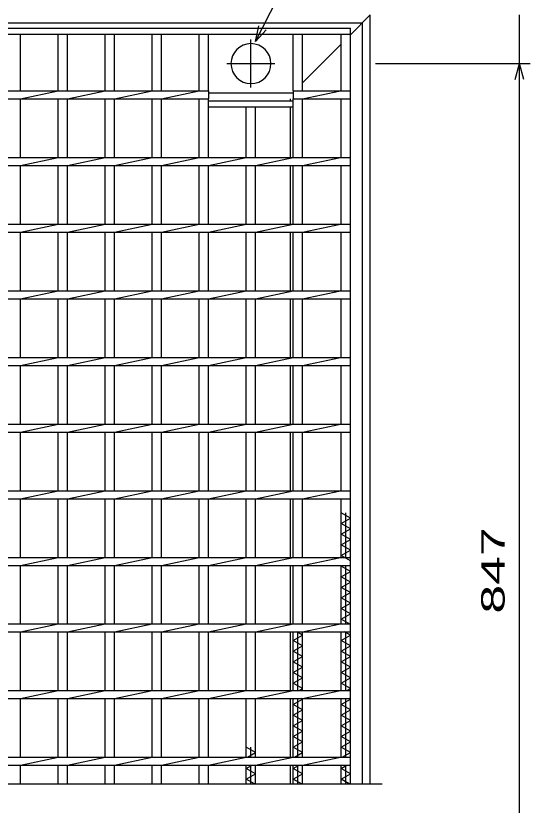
# Model space of a CAD drawing. Units: millimetres, scale not verified. Extents: x -1456 to 1385, y -1026 to 843.
# Drawn here: x -486 to -100, y -64 to 528 of the extents above; entities that cross this region are included whole.
import ezdxf
from ezdxf.enums import TextEntityAlignment as Align

# ---------------------------------------------------------------- set-up
doc = ezdxf.new("R2010")
doc.units = ezdxf.units.MM
doc.header["$LTSCALE"] = 8
doc.linetypes.add('CHAIN', pattern=[18.5, 12, -1.5, 3.5, -1.5])
doc.linetypes.add('DASHED', pattern=[7.5, 6, -1.5])
for name, color, linetype, lineweight in [('16', 3, 'Continuous', 25), ('19', 6, 'Continuous', 25), ('22', 4, 'Continuous', 25)]:
    doc.layers.add(name, color=color, linetype=linetype, lineweight=lineweight)
doc.styles.add('ベクトル', font='')
doc.styles.get('ベクトル').set_extended_font_data('ベクトル')

msp = doc.modelspace()

# ---------------------------------------------------------------- linework, layer by layer
at = {"layer": '16'}
for p, q in [((-1125, 518.5), (-235, 518.5)), ((-235, 514), (-235, 518.5)), ((-1125, 514), (-235, 514)), ((-489.6, 514), (-482.6, 514)), ((-482.6, 471.5), (-482.6, 514)), ((-454.3, 471.5), (-454.3, 514)), ((-454.3, 514), (-447.3, 514)), ((-447.3, 471.5), (-447.3, 514)), ((-419, 471.5), (-419, 514)), ((-419, 514), (-412, 514)), ((-412, 471.5), (-412, 514)), ((-383.7, 471.5), (-383.7, 514)), ((-383.7, 514), (-376.7, 514)), ((-376.7, 471.5), (-376.7, 514)), ((-348.4, 471.5), (-348.4, 514)), ((-348.4, 514), (-341.4, 514)), ((-341.4, 471.5), (-341.4, 514)), ((-313.1, 514), (-306.1, 514)), ((-277.8, 471.5), (-277.8, 514)), ((-277.8, 514), (-270.8, 514)), ((-270.8, 471.5), (-270.8, 514)), ((-242, 471.5), (-242, 514)), ((-242, 514), (-235, 514)), ((-235, -48.5), (-235, 514)), ((-1019.1, 471.5), (-341.4, 471.5)), ((-482.6, 465.5), (-454.3, 471.5)), ((-447.3, 465.5), (-419, 471.5)), ((-412, 465.5), (-383.7, 471.5)), ((-376.7, 465.5), (-348.4, 471.5)), ((-341.4, 471.5), (-341.4, 465.5)), ((-341.4, 470), (-277.8, 470)), ((-277.8, 471.5), (-235, 471.5)), ((-277.8, 471.5), (-277.8, 465.5)), ((-270.8, 465.5), (-242.5, 471.5)), ((-235, 465.5), (-235, 471.5)), ((-1019.1, 465.5), (-341.4, 465.5)), ((-482.6, 421.5), (-482.6, 465.5)), ((-454.3, 421.5), (-454.3, 465.5)), ((-447.3, 421.5), (-447.3, 465.5)), ((-419, 421.5), (-419, 465.5)), ((-412, 421.5), (-412, 465.5)), ((-383.7, 421.5), (-383.7, 465.5)), ((-376.7, 421.5), (-376.7, 465.5)), ((-348.4, 421.5), (-348.4, 465.5)), ((-341.4, 421.5), (-341.4, 465.5)), ((-341.4, 464), (-277.8, 464)), ((-341.4, 459.5), (-341.4, 464)), ((-277.8, 465.5), (-235, 465.5)), ((-277.8, 421.5), (-277.8, 465.5)), ((-277.8, 459.5), (-277.8, 464)), ((-270.8, 421.5), (-270.8, 465.5)), ((-242, 421.5), (-242, 465.5)), ((-341.4, 459.5), (-277.8, 459.5)), ((-313.1, 421.5), (-313.1, 459.5)), ((-306.1, 421.5), (-306.1, 459.5)), ((-1125, 421.5), (-235, 421.5)), ((-482.6, 415.5), (-454.3, 421.5)), ((-447.3, 415.5), (-419, 421.5)), ((-412, 415.5), (-383.7, 421.5)), ((-376.7, 415.5), (-348.4, 421.5)), ((-341.4, 415.5), (-313.1, 421.5)), ((-306.1, 415.5), (-277.8, 421.5)), ((-270.8, 415.5), (-242.5, 421.5)), ((-235, 415.5), (-235, 421.5)), ((-1125, 415.5), (-235, 415.5)), ((-482.6, 371.5), (-482.6, 415.5)), ((-454.3, 371.5), (-454.3, 415.5)), ((-447.3, 371.5), (-447.3, 415.5)), ((-419, 371.5), (-419, 415.5)), ((-412, 371.5), (-412, 415.5)), ((-383.7, 371.5), (-383.7, 415.5)), ((-376.7, 371.5), (-376.7, 415.5)), ((-348.4, 371.5), (-348.4, 415.5)), ((-341.4, 371.5), (-341.4, 415.5)), ((-313.1, 371.5), (-313.1, 415.5)), ((-306.1, 371.5), (-306.1, 415.5)), ((-277.8, 371.5), (-277.8, 415.5)), ((-270.8, 371.5), (-270.8, 415.5)), ((-242, 371.5), (-242, 415.5)), ((-1125, 371.5), (-235, 371.5)), ((-482.6, 365.5), (-454.3, 371.5)), ((-447.3, 365.5), (-419, 371.5)), ((-412, 365.5), (-383.7, 371.5)), ((-376.7, 365.5), (-348.4, 371.5)), ((-341.4, 365.5), (-313.1, 371.5)), ((-306.1, 365.5), (-277.8, 371.5)), ((-270.8, 365.5), (-242.5, 371.5)), ((-235, 365.5), (-235, 371.5)), ((-1125, 365.5), (-235, 365.5)), ((-482.6, 321.5), (-482.6, 365.5)), ((-454.3, 321.5), (-454.3, 365.5)), ((-447.3, 321.5), (-447.3, 365.5)), ((-419, 321.5), (-419, 365.5)), ((-412, 321.5), (-412, 365.5)), ((-383.7, 321.5), (-383.7, 365.5)), ((-376.7, 321.5), (-376.7, 365.5)), ((-348.4, 321.5), (-348.4, 365.5)), ((-341.4, 321.5), (-341.4, 365.5)), ((-313.1, 321.5), (-313.1, 365.5)), ((-306.1, 321.5), (-306.1, 365.5)), ((-277.8, 321.5), (-277.8, 365.5)), ((-270.8, 321.5), (-270.8, 365.5)), ((-242, 321.5), (-242, 365.5)), ((-1125, 321.5), (-235, 321.5)), ((-482.6, 315.5), (-454.3, 321.5)), ((-447.3, 315.5), (-419, 321.5)), ((-412, 315.5), (-383.7, 321.5)), ((-376.7, 315.5), (-348.4, 321.5)), ((-341.4, 315.5), (-313.1, 321.5)), ((-306.1, 315.5), (-277.8, 321.5)), ((-270.8, 315.5), (-242.5, 321.5)), ((-235, 315.5), (-235, 321.5)), ((-1125, 315.5), (-235, 315.5)), ((-482.6, 271.5), (-482.6, 315.5)), ((-454.3, 271.5), (-454.3, 315.5)), ((-447.3, 271.5), (-447.3, 315.5)), ((-419, 271.5), (-419, 315.5)), ((-412, 271.5), (-412, 315.5)), ((-383.7, 271.5), (-383.7, 315.5)), ((-376.7, 271.5), (-376.7, 315.5)), ((-348.4, 271.5), (-348.4, 315.5)), ((-341.4, 271.5), (-341.4, 315.5)), ((-313.1, 271.5), (-313.1, 315.5)), ((-306.1, 271.5), (-306.1, 315.5)), ((-277.8, 271.5), (-277.8, 315.5)), ((-270.8, 271.5), (-270.8, 315.5)), ((-242, 271.5), (-242, 315.5)), ((-1125, 271.5), (-235, 271.5)), ((-482.6, 265.5), (-454.3, 271.5)), ((-447.3, 265.5), (-419, 271.5)), ((-412, 265.5), (-383.7, 271.5)), ((-376.7, 265.5), (-348.4, 271.5)), ((-341.4, 265.5), (-313.1, 271.5)), ((-306.1, 265.5), (-277.8, 271.5)), ((-270.8, 265.5), (-242.5, 271.5)), ((-235, 265.5), (-235, 271.5)), ((-1125, 265.5), (-235, 265.5)), ((-482.6, 221.5), (-482.6, 265.5)), ((-454.3, 221.5), (-454.3, 265.5)), ((-447.3, 221.5), (-447.3, 265.5)), ((-419, 221.5), (-419, 265.5)), ((-412, 221.5), (-412, 265.5)), ((-383.7, 221.5), (-383.7, 265.5)), ((-376.7, 221.5), (-376.7, 265.5)), ((-348.4, 221.5), (-348.4, 265.5)), ((-341.4, 221.5), (-341.4, 265.5)), ((-313.1, 221.5), (-313.1, 265.5)), ((-306.1, 221.5), (-306.1, 265.5)), ((-277.8, 221.5), (-277.8, 265.5)), ((-270.8, 221.5), (-270.8, 265.5)), ((-242, 221.5), (-242, 265.5)), ((-1125, 221.5), (-235, 221.5)), ((-482.6, 215.5), (-454.3, 221.5)), ((-447.3, 215.5), (-419, 221.5)), ((-412, 215.5), (-383.7, 221.5)), ((-376.7, 215.5), (-348.4, 221.5)), ((-341.4, 215.5), (-313.1, 221.5)), ((-306.1, 215.5), (-277.8, 221.5)), ((-270.8, 215.5), (-242.5, 221.5)), ((-235, 215.5), (-235, 221.5)), ((-1125, 215.5), (-235, 215.5)), ((-482.6, 171.5), (-482.6, 215.5)), ((-454.3, 171.5), (-454.3, 215.5)), ((-447.3, 171.5), (-447.3, 215.5)), ((-419, 171.5), (-419, 215.5)), ((-412, 171.5), (-412, 215.5)), ((-383.7, 171.5), (-383.7, 215.5)), ((-376.7, 171.5), (-376.7, 215.5)), ((-348.4, 171.5), (-348.4, 215.5)), ((-341.4, 171.5), (-341.4, 215.5)), ((-313.1, 171.5), (-313.1, 215.5)), ((-306.1, 171.5), (-306.1, 215.5)), ((-277.8, 171.5), (-277.8, 215.5)), ((-270.8, 171.5), (-270.8, 215.5)), ((-242, 171.5), (-242, 215.5)), ((-1125, 171.5), (-235, 171.5)), ((-482.6, 165.5), (-454.3, 171.5)), ((-447.3, 165.5), (-419, 171.5)), ((-412, 165.5), (-383.7, 171.5)), ((-376.7, 165.5), (-348.4, 171.5)), ((-341.4, 165.5), (-313.1, 171.5)), ((-306.1, 165.5), (-277.8, 171.5)), ((-270.8, 165.5), (-242.5, 171.5)), ((-235, 165.5), (-235, 171.5)), ((-1125, 165.5), (-235, 165.5)), ((-482.6, 121.5), (-482.6, 165.5)), ((-454.3, 121.5), (-454.3, 165.5)), ((-447.3, 121.5), (-447.3, 165.5)), ((-419, 121.5), (-419, 165.5)), ((-412, 121.5), (-412, 165.5)), ((-383.7, 121.5), (-383.7, 165.5)), ((-376.7, 121.5), (-376.7, 165.5)), ((-348.4, 121.5), (-348.4, 165.5)), ((-341.4, 121.5), (-341.4, 165.5)), ((-313.1, 121.5), (-313.1, 165.5)), ((-306.1, 121.5), (-306.1, 165.5)), ((-277.8, 121.5), (-277.8, 165.5)), ((-270.8, 121.5), (-270.8, 165.5)), ((-242, 121.5), (-242, 165.5)), ((-235, 151), (-242, 155)), ((-238.5, 121.5), (-238.5, 155)), ((-242, 147), (-235, 151)), ((-235, 143), (-242, 147)), ((-242, 139), (-235, 143)), ((-235, 135), (-242, 139)), ((-242, 131), (-235, 135)), ((-235, 127), (-242, 131)), ((-242, 123), (-235, 127)), ((-1125, 121.5), (-235, 121.5)), ((-482.6, 115.5), (-454.3, 121.5)), ((-447.3, 115.5), (-419, 121.5)), ((-412, 115.5), (-383.7, 121.5)), ((-376.7, 115.5), (-348.4, 121.5)), ((-341.4, 115.5), (-313.1, 121.5)), ((-306.1, 115.5), (-277.8, 121.5)), ((-270.8, 115.5), (-242.5, 121.5)), ((-235, 119), (-242, 123)), ((-235, 115.5), (-235, 121.5)), ((-1125, 115.5), (-235, 115.5)), ((-482.6, 71.5), (-482.6, 115.5)), ((-454.3, 71.5), (-454.3, 115.5)), ((-447.3, 71.5), (-447.3, 115.5)), ((-419, 71.5), (-419, 115.5)), ((-412, 71.5), (-412, 115.5)), ((-383.7, 71.5), (-383.7, 115.5)), ((-376.7, 71.5), (-376.7, 115.5)), ((-348.4, 71.5), (-348.4, 115.5)), ((-341.4, 71.5), (-341.4, 115.5)), ((-313.1, 71.5), (-313.1, 115.5)), ((-306.1, 71.5), (-306.1, 115.5)), ((-277.8, 71.5), (-277.8, 115.5)), ((-270.8, 71.5), (-270.8, 115.5)), ((-242, 71.5), (-242, 115.5)), ((-242, 115), (-241.125, 115.5)), ((-235, 111), (-242, 115)), ((-238.5, 71.5), (-238.5, 115.5)), ((-242, 107), (-235, 111)), ((-235, 103), (-242, 107)), ((-242, 99), (-235, 103)), ((-235, 95), (-242, 99)), ((-242, 91), (-235, 95)), ((-235, 87), (-242, 91)), ((-242, 83), (-235, 87)), ((-235, 79), (-242, 83)), ((-242, 75), (-235, 79)), ((-1125, 71.5), (-235, 71.5)), ((-482.6, 65.5), (-454.3, 71.5)), ((-447.3, 65.5), (-419, 71.5)), ((-412, 65.5), (-383.7, 71.5)), ((-376.7, 65.5), (-348.4, 71.5)), ((-341.4, 65.5), (-313.1, 71.5)), ((-306.1, 65.5), (-277.8, 71.5)), ((-270.8, 65.5), (-242.5, 71.5)), ((-235, 71), (-242, 75)), ((-235, 65.5), (-235, 71.5)), ((-1125, 65.5), (-235, 65.5)), ((-482.6, 21.5), (-482.6, 65.5)), ((-454.3, 21.5), (-454.3, 65.5)), ((-447.3, 21.5), (-447.3, 65.5)), ((-419, 21.5), (-419, 65.5)), ((-412, 21.5), (-412, 65.5)), ((-383.7, 21.5), (-383.7, 65.5)), ((-376.7, 21.5), (-376.7, 65.5)), ((-348.4, 21.5), (-348.4, 65.5)), ((-341.4, 21.5), (-341.4, 65.5)), ((-313.1, 21.5), (-313.1, 65.5)), ((-306.1, 21.5), (-306.1, 65.5)), ((-277.8, 21.5), (-277.8, 65.5)), ((-270.8, 63), (-275.175, 65.5)), ((-274.3, 21.5), (-274.3, 65.5)), ((-270.8, 21.5), (-270.8, 65.5)), ((-242, 21.5), (-242, 65.5)), ((-235, 63), (-239.375, 65.5)), ((-238.5, 21.5), (-238.5, 65.5)), ((-277.8, 59), (-270.8, 63)), ((-242, 59), (-235, 63)), ((-270.8, 55), (-277.8, 59)), ((-277.8, 51), (-270.8, 55)), ((-235, 55), (-242, 59)), ((-242, 51), (-235, 55)), ((-270.8, 47), (-277.8, 51)), ((-235, 47), (-242, 51)), ((-277.8, 43), (-270.8, 47)), ((-270.8, 39), (-277.8, 43)), ((-242, 43), (-235, 47)), ((-235, 39), (-242, 43)), ((-277.8, 35), (-270.8, 39)), ((-242, 35), (-235, 39)), ((-270.8, 31), (-277.8, 35)), ((-277.8, 27), (-270.8, 31)), ((-235, 31), (-242, 35)), ((-242, 27), (-235, 31)), ((-270.8, 23), (-277.8, 27)), ((-235, 23), (-242, 27)), ((-1125, 21.5), (-235, 21.5)), ((-482.6, 15.5), (-454.3, 21.5)), ((-447.3, 15.5), (-419, 21.5)), ((-412, 15.5), (-383.7, 21.5)), ((-376.7, 15.5), (-348.4, 21.5)), ((-341.4, 15.5), (-313.1, 21.5)), ((-306.1, 15.5), (-277.8, 21.5)), ((-273.425, 21.5), (-270.8, 23)), ((-270.8, 15.5), (-242.5, 21.5)), ((-237.625, 21.5), (-235, 23)), ((-235, 15.5), (-235, 21.5)), ((-1125, 15.5), (-235, 15.5)), ((-482.6, -28.5), (-482.6, 15.5)), ((-454.3, -28.5), (-454.3, 15.5)), ((-447.3, -28.5), (-447.3, 15.5)), ((-419, -28.5), (-419, 15.5)), ((-412, -28.5), (-412, 15.5)), ((-383.7, -28.5), (-383.7, 15.5)), ((-376.7, -28.5), (-376.7, 15.5)), ((-348.4, -28.5), (-348.4, 15.5)), ((-341.4, -28.5), (-341.4, 15.5)), ((-313.1, -28.5), (-313.1, 15.5)), ((-306.1, -28.5), (-306.1, 15.5)), ((-277.8, -28.5), (-277.8, 15.5)), ((-277.8, 11), (-270.8, 15)), ((-274.3, -28.5), (-274.3, 15.5)), ((-270.8, 15), (-271.675, 15.5)), ((-270.8, -28.5), (-270.8, 15.5)), ((-242, -28.5), (-242, 15.5)), ((-242, 11), (-235, 15)), ((-238.5, -28.5), (-238.5, 15.5)), ((-235, 15), (-235.875, 15.5)), ((-270.8, 7), (-277.8, 11)), ((-277.8, 3), (-270.8, 7)), ((-235, 7), (-242, 11)), ((-242, 3), (-235, 7)), ((-270.8, -1), (-277.8, 3)), ((-235, -1), (-242, 3)), ((-277.8, -5), (-270.8, -1)), ((-270.8, -9), (-277.8, -5)), ((-242, -5), (-235, -1)), ((-235, -9), (-242, -5)), ((-277.8, -13), (-270.8, -9)), ((-242, -13), (-235, -9)), ((-270.8, -17), (-277.8, -13)), ((-277.8, -21), (-270.8, -17)), ((-235, -17), (-242, -13)), ((-242, -21), (-235, -17)), ((-306.1, -25), (-313.1, -21)), ((-309.6, -28.5), (-309.6, -21)), ((-270.8, -25), (-277.8, -21)), ((-235, -25), (-242, -21)), ((-1125, -28.5), (-235, -28.5)), ((-482.6, -34.5), (-454.3, -28.5)), ((-447.3, -34.5), (-419, -28.5)), ((-412, -34.5), (-383.7, -28.5)), ((-376.7, -34.5), (-348.4, -28.5)), ((-341.4, -34.5), (-313.1, -28.5)), ((-312.225, -28.5), (-306.1, -25)), ((-306.1, -34.5), (-277.8, -28.5)), ((-276.925, -28.5), (-270.8, -25)), ((-270.8, -34.5), (-242.5, -28.5)), ((-241.125, -28.5), (-235, -25)), ((-235, -34.5), (-235, -28.5)), ((-1125, -34.5), (-235, -34.5)), ((-482.6, -48.5), (-482.6, -34.5)), ((-454.3, -48.5), (-454.3, -34.5)), ((-447.3, -48.5), (-447.3, -34.5)), ((-419, -48.5), (-419, -34.5)), ((-412, -48.5), (-412, -34.5)), ((-383.7, -48.5), (-383.7, -34.5)), ((-376.7, -48.5), (-376.7, -34.5)), ((-348.4, -48.5), (-348.4, -34.5)), ((-341.4, -48.5), (-341.4, -34.5)), ((-313.1, -48.5), (-313.1, -34.5)), ((-313.1, -37), (-308.725, -34.5)), ((-309.6, -48.5), (-309.6, -34.5)), ((-306.1, -48.5), (-306.1, -34.5)), ((-277.8, -48.5), (-277.8, -34.5)), ((-277.8, -37), (-273.425, -34.5)), ((-274.3, -48.5), (-274.3, -34.5)), ((-270.8, -48.5), (-270.8, -34.5)), ((-242, -48.5), (-242, -34.5)), ((-242, -37), (-237.625, -34.5)), ((-238.5, -48.5), (-238.5, -34.5)), ((-306.1, -41), (-313.1, -37)), ((-313.1, -45), (-306.1, -41)), ((-270.8, -41), (-277.8, -37)), ((-277.8, -45), (-270.8, -41)), ((-235, -41), (-242, -37)), ((-242, -45), (-235, -41)), ((-306.975, -48.5), (-313.1, -45)), ((-271.675, -48.5), (-277.8, -45)), ((-235.875, -48.5), (-242, -45)), ((-1149, -48.5), (-211, -48.5))]:
    msp.add_line(p, q, dxfattribs=at)
at = {"layer": '16', "linetype": 'CHAIN'}
for p, q in [((-309.6, 474), (-309.6, 510)), ((-327.6, 492), (-291.6, 492))]:
    msp.add_line(p, q, dxfattribs=at)
at = {"layer": '16'}
for start, end in [(90, 270), (270, 90)]:
    msp.add_arc((-309.6, 492), 15, start, end, dxfattribs=at)
at = {"layer": '19', "linetype": 'DASHED'}
for p, q in [((-235, 513.5), (-220, 528.5)), ((-270.8, 477.7), (-242, 506.5)), ((-280, 464), (-280, 465.5))]:
    msp.add_line(p, q, dxfattribs=at)
at = {"layer": '19'}
for p, q in [((-220, -48.5), (-220, 528.5)), ((-1134, 522.5), (-226, 522.5)), ((-226, -48.5), (-226, 522.5)), ((-280, 421.5), (-280, 459.5)), ((-280, 371.5), (-280, 415.5)), ((-280, 321.5), (-280, 365.5)), ((-280, 271.5), (-280, 315.5)), ((-280, 221.5), (-280, 265.5)), ((-280, 171.5), (-280, 215.5)), ((-280, 121.5), (-280, 165.5)), ((-280, 71.5), (-280, 115.5)), ((-280, 21.5), (-280, 65.5)), ((-280, -28.5), (-280, 15.5)), ((-280, -48.5), (-280, -34.5))]:
    msp.add_line(p, q, dxfattribs=at)
at = {"layer": '22'}
for p, q in [((-306.1, 508.6), (-242.1, 636.6)), ((-108, 492), (-108, 528.5)), ((-306.1, 508.6), (-303.7, 520.28)), ((-306.1, 508.6), (-298.1, 517.4)), ((-216, 492), (-100, 492)), ((-111.2, 480), (-108, 492)), ((-104.8, 480), (-108, 492)), ((-108, -255), (-108, 492))]:
    msp.add_line(p, q, dxfattribs=at)

# ---------------------------------------------------------------- texts
at = {"layer": '22', "color": 2, "style": 'ベクトル', "width": 1.65}
msp.add_text(' 847 ', height=17.6, rotation=90, dxfattribs=at).set_placement((-128, 68.5), align=Align.MIDDLE_LEFT)

doc.saveas('drawing.dxf')
